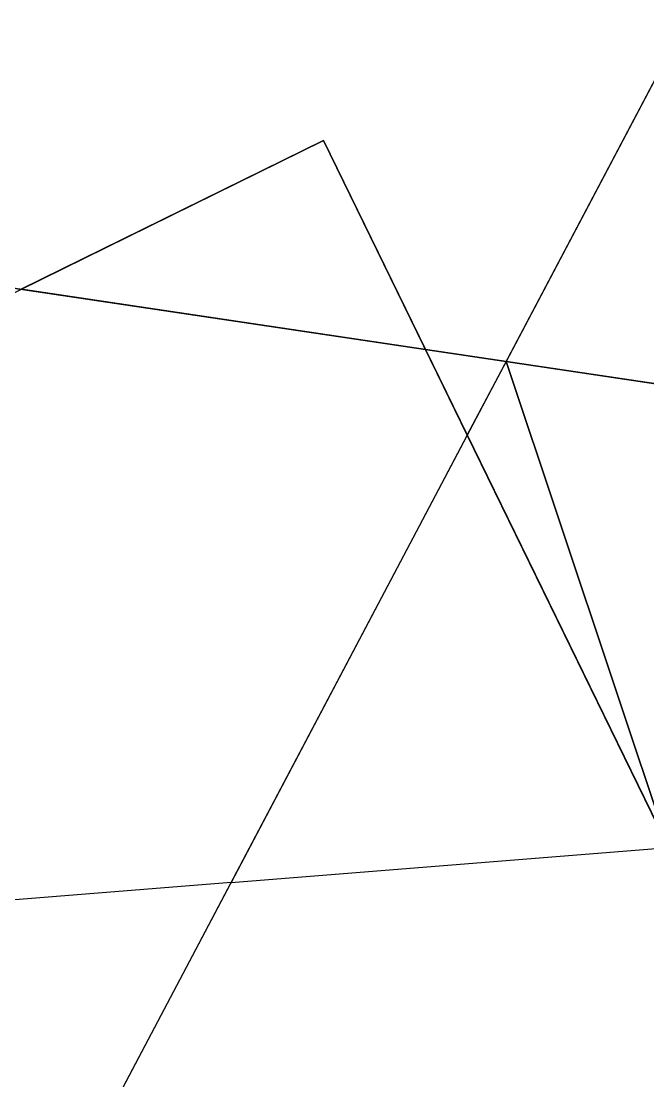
# Model space of a CAD drawing. Header units: metres. Extents: x -642 to 368, y -392 to 227.
# Drawn here: x 278 to 316.4, y -308.4 to -243.4 of the extents above; entities that cross this region are included whole.
import ezdxf

# ---------------------------------------------------------------- set-up
doc = ezdxf.new("R2010")
doc.units = ezdxf.units.M

msp = doc.modelspace()

# ---------------------------------------------------------------- linework, layer by layer
for p, q in [((254.33035, -365.50314, -623.5383), (318.7286, -243.42441, -623.5383)), ((254.33035, -365.50314, -623.5383), (318.7286, -243.42441, -623.5383)), ((254.33035, -365.50314, -623.5383), (318.7286, -243.42441, -623.5383)), ((254.33035, -365.50314, -623.5383), (318.7286, -243.42441, -623.5383)), ((254.33035, -365.50314, -623.5383), (318.7286, -243.42441, -623.5383)), ((254.33035, -365.50314, -623.5383), (318.7286, -243.42441, -623.5383)), ((254.33035, -365.50314, -623.5383), (318.7286, -243.42441, -623.5383)), ((254.33035, -365.50314, -623.5383), (318.7286, -243.42441, -623.5383)), ((254.33035, -365.50314, -623.5383), (318.7286, -243.42441, -623.5383)), ((254.33035, -365.50314, -623.5383), (318.7286, -243.42441, -623.5383)), ((254.33035, -365.50314, -623.5383), (318.7286, -243.42441, -623.5383)), ((254.33035, -365.50314, -623.5383), (318.7286, -243.42441, -623.5383)), ((254.33035, -365.50314, -623.5383), (318.7286, -243.42441, -623.5383)), ((254.33035, -365.50314, -623.5383), (318.7286, -243.42441, -623.5383)), ((238.44394, -279.32928, -623.5383), (296.53146, -250.74246, -623.5383)), ((238.44394, -279.32928, -623.5383), (296.53146, -250.74246, -623.5383)), ((238.44394, -279.32928, -623.5383), (296.53146, -250.74246, -623.5383)), ((238.44394, -279.32928, -623.5383), (296.53146, -250.74246, -623.5383)), ((238.44394, -279.32928, -623.5383), (296.53146, -250.74246, -623.5383)), ((238.44394, -279.32928, -623.5383), (296.53146, -250.74246, -623.5383)), ((238.44394, -279.32928, -623.5383), (296.53146, -250.74246, -623.5383)), ((238.44394, -279.32928, -623.5383), (296.53146, -250.74246, -623.5383)), ((238.44394, -279.32928, -623.5383), (296.53146, -250.74246, -623.5383)), ((238.44394, -279.32928, -623.5383), (296.53146, -250.74246, -623.5383)), ((238.44394, -279.32928, -623.5383), (296.53146, -250.74246, -623.5383)), ((238.44394, -279.32928, -623.5383), (296.53146, -250.74246, -623.5383)), ((238.44394, -279.32928, -623.5383), (296.53146, -250.74246, -623.5383)), ((238.44394, -279.32928, -623.5383), (296.53146, -250.74246, -623.5383)), ((296.54285, -250.74261, -623.5383), (238.4455, -279.3296, -623.5383)), ((296.54285, -250.74261, -623.5383), (238.4455, -279.3296, -623.5383)), ((296.54285, -250.74261, -623.5383), (238.4455, -279.3296, -623.5383)), ((296.54285, -250.74261, -623.5383), (238.4455, -279.3296, -623.5383)), ((296.54285, -250.74261, -623.5383), (238.4455, -279.3296, -623.5383)), ((296.54285, -250.74261, -623.5383), (238.4455, -279.3296, -623.5383)), ((296.54285, -250.74261, -623.5383), (238.4455, -279.3296, -623.5383)), ((296.54285, -250.74261, -623.5383), (238.4455, -279.3296, -623.5383)), ((296.54285, -250.74261, -623.5383), (238.4455, -279.3296, -623.5383)), ((296.54285, -250.74261, -623.5383), (238.4455, -279.3296, -623.5383)), ((296.54285, -250.74261, -623.5383), (238.4455, -279.3296, -623.5383)), ((296.54285, -250.74261, -623.5383), (238.4455, -279.3296, -623.5383)), ((296.54285, -250.74261, -623.5383), (238.4455, -279.3296, -623.5383)), ((296.54285, -250.74261, -623.5383), (238.4455, -279.3296, -623.5383)), ((296.53146, -250.74246, -623.5383), (354.62604, -369.8158, -623.5383)), ((296.53146, -250.74246, -623.5383), (354.62604, -369.8158, -623.5383)), ((296.53146, -250.74246, -623.5383), (354.62604, -369.8158, -623.5383)), ((296.53146, -250.74246, -623.5383), (354.62604, -369.8158, -623.5383)), ((296.53146, -250.74246, -623.5383), (354.62604, -369.8158, -623.5383)), ((296.53146, -250.74246, -623.5383), (354.62604, -369.8158, -623.5383)), ((296.53146, -250.74246, -623.5383), (354.62604, -369.8158, -623.5383)), ((296.53146, -250.74246, -623.5383), (354.62604, -369.8158, -623.5383)), ((296.53146, -250.74246, -623.5383), (354.62604, -369.8158, -623.5383)), ((296.53146, -250.74246, -623.5383), (354.62604, -369.8158, -623.5383)), ((296.53146, -250.74246, -623.5383), (354.62604, -369.8158, -623.5383)), ((296.53146, -250.74246, -623.5383), (354.62604, -369.8158, -623.5383)), ((296.53146, -250.74246, -623.5383), (354.62604, -369.8158, -623.5383)), ((296.53146, -250.74246, -623.5383), (354.62604, -369.8158, -623.5383)), ((354.63788, -369.81528, -623.5383), (296.54285, -250.74261, -623.5383)), ((354.63788, -369.81528, -623.5383), (296.54285, -250.74261, -623.5383)), ((354.63788, -369.81528, -623.5383), (296.54285, -250.74261, -623.5383)), ((354.63788, -369.81528, -623.5383), (296.54285, -250.74261, -623.5383)), ((354.63788, -369.81528, -623.5383), (296.54285, -250.74261, -623.5383)), ((354.63788, -369.81528, -623.5383), (296.54285, -250.74261, -623.5383)), ((354.63788, -369.81528, -623.5383), (296.54285, -250.74261, -623.5383)), ((354.63788, -369.81528, -623.5383), (296.54285, -250.74261, -623.5383)), ((354.63788, -369.81528, -623.5383), (296.54285, -250.74261, -623.5383)), ((354.63788, -369.81528, -623.5383), (296.54285, -250.74261, -623.5383)), ((354.63788, -369.81528, -623.5383), (296.54285, -250.74261, -623.5383)), ((354.63788, -369.81528, -623.5383), (296.54285, -250.74261, -623.5383)), ((354.63788, -369.81528, -623.5383), (296.54285, -250.74261, -623.5383)), ((354.63788, -369.81528, -623.5383), (296.54285, -250.74261, -623.5383)), ((274.34186, -259.3106, -623.5383), (338.75043, -268.91858, -623.5383)), ((274.34186, -259.3106, -623.5383), (338.75043, -268.91858, -623.5383)), ((274.34186, -259.3106, -623.5383), (338.75043, -268.91858, -623.5383)), ((274.34186, -259.3106, -623.5383), (338.75043, -268.91858, -623.5383)), ((274.34186, -259.3106, -623.5383), (338.75043, -268.91858, -623.5383)), ((274.34186, -259.3106, -623.5383), (338.75043, -268.91858, -623.5383)), ((274.34186, -259.3106, -623.5383), (338.75043, -268.91858, -623.5383)), ((274.34186, -259.3106, -623.5383), (338.75043, -268.91858, -623.5383)), ((274.34186, -259.3106, -623.5383), (338.75043, -268.91858, -623.5383)), ((274.34186, -259.3106, -623.5383), (338.75043, -268.91858, -623.5383)), ((274.34186, -259.3106, -623.5383), (338.75043, -268.91858, -623.5383)), ((274.34186, -259.3106, -623.5383), (338.75043, -268.91858, -623.5383)), ((274.34186, -259.3106, -623.5383), (338.75043, -268.91858, -623.5383)), ((274.34186, -259.3106, -623.5383), (338.75043, -268.91858, -623.5383)), ((338.74542, -268.9183, -623.5383), (274.35272, -259.3113, -623.5383)), ((338.74542, -268.9183, -623.5383), (274.35272, -259.3113, -623.5383)), ((338.74542, -268.9183, -623.5383), (274.35272, -259.3113, -623.5383)), ((338.74542, -268.9183, -623.5383), (274.35272, -259.3113, -623.5383)), ((338.74542, -268.9183, -623.5383), (274.35272, -259.3113, -623.5383)), ((338.74542, -268.9183, -623.5383), (274.35272, -259.3113, -623.5383)), ((338.74542, -268.9183, -623.5383), (274.35272, -259.3113, -623.5383)), ((338.74542, -268.9183, -623.5383), (274.35272, -259.3113, -623.5383)), ((338.74542, -268.9183, -623.5383), (274.35272, -259.3113, -623.5383)), ((338.74542, -268.9183, -623.5383), (274.35272, -259.3113, -623.5383)), ((338.74542, -268.9183, -623.5383), (274.35272, -259.3113, -623.5383)), ((338.74542, -268.9183, -623.5383), (274.35272, -259.3113, -623.5383)), ((338.74542, -268.9183, -623.5383), (274.35272, -259.3113, -623.5383)), ((338.74542, -268.9183, -623.5383), (274.35272, -259.3113, -623.5383))]:
    msp.add_line(p, q)
for points in [[(317.3108, -265.7204, -623.5383), (318.7286, -243.42441, -623.5383), (307.7218, -264.28976, -623.5383), (307.7219, -264.28967, -623.5382)], [(317.3108, -265.7204, -623.5383), (318.7286, -243.42441, -623.5383), (307.7218, -264.28976, -623.5383), (307.7219, -264.28967, -623.5382)], [(317.3108, -265.7204, -623.5383), (318.7286, -243.42441, -623.5383), (307.7218, -264.28976, -623.5383), (307.7219, -264.28967, -623.5382)], [(317.3108, -265.7204, -623.5383), (318.7286, -243.42441, -623.5383), (307.7218, -264.28976, -623.5383), (307.7219, -264.28967, -623.5382)], [(317.3108, -265.7204, -623.5383), (318.7286, -243.42441, -623.5383), (307.7218, -264.28976, -623.5383), (307.7219, -264.28967, -623.5382)], [(317.3108, -265.7204, -623.5383), (318.7286, -243.42441, -623.5383), (307.7218, -264.28976, -623.5383), (307.7219, -264.28967, -623.5382)], [(317.3108, -265.7204, -623.5383), (318.7286, -243.42441, -623.5383), (307.7218, -264.28976, -623.5383), (307.7219, -264.28967, -623.5382)], [(317.3108, -265.7204, -623.5383), (318.7286, -243.42441, -623.5383), (307.7218, -264.28976, -623.5383), (307.7219, -264.28967, -623.5382)], [(317.3108, -265.7204, -623.5383), (318.7286, -243.42441, -623.5383), (307.7218, -264.28976, -623.5383), (307.7219, -264.28967, -623.5382)], [(317.3108, -265.7204, -623.5383), (318.7286, -243.42441, -623.5383), (307.7218, -264.28976, -623.5383), (307.7219, -264.28967, -623.5382)], [(317.3108, -265.7204, -623.5383), (318.7286, -243.42441, -623.5383), (307.7218, -264.28976, -623.5383), (307.7219, -264.28967, -623.5382)], [(317.3108, -265.7204, -623.5383), (318.7286, -243.42441, -623.5383), (307.7218, -264.28976, -623.5383), (307.7219, -264.28967, -623.5382)], [(317.3108, -265.7204, -623.5383), (318.7286, -243.42441, -623.5383), (307.7218, -264.28976, -623.5383), (307.7219, -264.28967, -623.5382)], [(317.3108, -265.7204, -623.5383), (318.7286, -243.42441, -623.5383), (307.7218, -264.28976, -623.5383), (307.7219, -264.28967, -623.5382)], [(296.53146, -250.74246, -623.5383), (278.01083, -259.8571, -623.5383), (278.01752, -259.8581, -623.5383), (278.0176, -259.858, -623.5382)], [(296.53146, -250.74246, -623.5383), (278.01083, -259.8571, -623.5383), (278.01752, -259.8581, -623.5383), (278.0176, -259.858, -623.5382)], [(296.53146, -250.74246, -623.5383), (278.01083, -259.8571, -623.5383), (278.01752, -259.8581, -623.5383), (278.0176, -259.858, -623.5382)], [(296.53146, -250.74246, -623.5383), (278.01083, -259.8571, -623.5383), (278.01752, -259.8581, -623.5383), (278.0176, -259.858, -623.5382)], [(296.53146, -250.74246, -623.5383), (278.01083, -259.8571, -623.5383), (278.01752, -259.8581, -623.5383), (278.0176, -259.858, -623.5382)], [(296.53146, -250.74246, -623.5383), (278.01083, -259.8571, -623.5383), (278.01752, -259.8581, -623.5383), (278.0176, -259.858, -623.5382)], [(296.53146, -250.74246, -623.5383), (278.01083, -259.8571, -623.5383), (278.01752, -259.8581, -623.5383), (278.0176, -259.858, -623.5382)], [(296.53146, -250.74246, -623.5383), (278.01083, -259.8571, -623.5383), (278.01752, -259.8581, -623.5383), (278.0176, -259.858, -623.5382)], [(296.53146, -250.74246, -623.5383), (278.01083, -259.8571, -623.5383), (278.01752, -259.8581, -623.5383), (278.0176, -259.858, -623.5382)], [(296.53146, -250.74246, -623.5383), (278.01083, -259.8571, -623.5383), (278.01752, -259.8581, -623.5383), (278.0176, -259.858, -623.5382)], [(296.53146, -250.74246, -623.5383), (278.01083, -259.8571, -623.5383), (278.01752, -259.8581, -623.5383), (278.0176, -259.858, -623.5382)], [(296.53146, -250.74246, -623.5383), (278.01083, -259.8571, -623.5383), (278.01752, -259.8581, -623.5383), (278.0176, -259.858, -623.5382)], [(296.53146, -250.74246, -623.5383), (278.01083, -259.8571, -623.5383), (278.01752, -259.8581, -623.5383), (278.0176, -259.858, -623.5382)], [(296.53146, -250.74246, -623.5383), (278.01083, -259.8571, -623.5383), (278.01752, -259.8581, -623.5383), (278.0176, -259.858, -623.5382)], [(296.53146, -250.74246, -623.5383), (278.01752, -259.8581, -623.5383), (296.53372, -250.7471, -623.5383), (296.5338, -250.747, -623.5382)], [(296.53146, -250.74246, -623.5383), (278.01752, -259.8581, -623.5383), (296.53372, -250.7471, -623.5383), (296.5338, -250.747, -623.5382)], [(296.53146, -250.74246, -623.5383), (278.01752, -259.8581, -623.5383), (296.53372, -250.7471, -623.5383), (296.5338, -250.747, -623.5382)], [(296.53146, -250.74246, -623.5383), (278.01752, -259.8581, -623.5383), (296.53372, -250.7471, -623.5383), (296.5338, -250.747, -623.5382)], [(296.53146, -250.74246, -623.5383), (278.01752, -259.8581, -623.5383), (296.53372, -250.7471, -623.5383), (296.5338, -250.747, -623.5382)], [(296.53146, -250.74246, -623.5383), (278.01752, -259.8581, -623.5383), (296.53372, -250.7471, -623.5383), (296.5338, -250.747, -623.5382)], [(296.53146, -250.74246, -623.5383), (278.01752, -259.8581, -623.5383), (296.53372, -250.7471, -623.5383), (296.5338, -250.747, -623.5382)], [(296.53146, -250.74246, -623.5383), (278.01752, -259.8581, -623.5383), (296.53372, -250.7471, -623.5383), (296.5338, -250.747, -623.5382)], [(296.53146, -250.74246, -623.5383), (278.01752, -259.8581, -623.5383), (296.53372, -250.7471, -623.5383), (296.5338, -250.747, -623.5382)], [(296.53146, -250.74246, -623.5383), (278.01752, -259.8581, -623.5383), (296.53372, -250.7471, -623.5383), (296.5338, -250.747, -623.5382)], [(296.53146, -250.74246, -623.5383), (278.01752, -259.8581, -623.5383), (296.53372, -250.7471, -623.5383), (296.5338, -250.747, -623.5382)], [(296.53146, -250.74246, -623.5383), (278.01752, -259.8581, -623.5383), (296.53372, -250.7471, -623.5383), (296.5338, -250.747, -623.5382)], [(296.53146, -250.74246, -623.5383), (278.01752, -259.8581, -623.5383), (296.53372, -250.7471, -623.5383), (296.5338, -250.747, -623.5382)], [(296.53146, -250.74246, -623.5383), (278.01752, -259.8581, -623.5383), (296.53372, -250.7471, -623.5383), (296.5338, -250.747, -623.5382)], [(296.54285, -250.74261, -623.5383), (296.53372, -250.7471, -623.5383), (302.78143, -263.5527, -623.5383), (302.78152, -263.5526, -623.5382)], [(296.54285, -250.74261, -623.5383), (296.53372, -250.7471, -623.5383), (302.78143, -263.5527, -623.5383), (302.78152, -263.5526, -623.5382)], [(296.54285, -250.74261, -623.5383), (296.53372, -250.7471, -623.5383), (302.78143, -263.5527, -623.5383), (302.78152, -263.5526, -623.5382)], [(296.54285, -250.74261, -623.5383), (296.53372, -250.7471, -623.5383), (302.78143, -263.5527, -623.5383), (302.78152, -263.5526, -623.5382)], [(296.54285, -250.74261, -623.5383), (296.53372, -250.7471, -623.5383), (302.78143, -263.5527, -623.5383), (302.78152, -263.5526, -623.5382)], [(296.54285, -250.74261, -623.5383), (296.53372, -250.7471, -623.5383), (302.78143, -263.5527, -623.5383), (302.78152, -263.5526, -623.5382)], [(296.54285, -250.74261, -623.5383), (296.53372, -250.7471, -623.5383), (302.78143, -263.5527, -623.5383), (302.78152, -263.5526, -623.5382)], [(296.54285, -250.74261, -623.5383), (296.53372, -250.7471, -623.5383), (302.78143, -263.5527, -623.5383), (302.78152, -263.5526, -623.5382)], [(296.54285, -250.74261, -623.5383), (296.53372, -250.7471, -623.5383), (302.78143, -263.5527, -623.5383), (302.78152, -263.5526, -623.5382)], [(296.54285, -250.74261, -623.5383), (296.53372, -250.7471, -623.5383), (302.78143, -263.5527, -623.5383), (302.78152, -263.5526, -623.5382)], [(296.54285, -250.74261, -623.5383), (296.53372, -250.7471, -623.5383), (302.78143, -263.5527, -623.5383), (302.78152, -263.5526, -623.5382)], [(296.54285, -250.74261, -623.5383), (296.53372, -250.7471, -623.5383), (302.78143, -263.5527, -623.5383), (302.78152, -263.5526, -623.5382)], [(296.54285, -250.74261, -623.5383), (296.53372, -250.7471, -623.5383), (302.78143, -263.5527, -623.5383), (302.78152, -263.5526, -623.5382)], [(296.54285, -250.74261, -623.5383), (296.53372, -250.7471, -623.5383), (302.78143, -263.5527, -623.5383), (302.78152, -263.5526, -623.5382)], [(296.54285, -250.74261, -623.5383), (302.78143, -263.5527, -623.5383), (302.7937, -263.55453, -623.5383), (302.7938, -263.55444, -623.5382)], [(296.54285, -250.74261, -623.5383), (302.78143, -263.5527, -623.5383), (302.7937, -263.55453, -623.5383), (302.7938, -263.55444, -623.5382)], [(296.54285, -250.74261, -623.5383), (302.78143, -263.5527, -623.5383), (302.7937, -263.55453, -623.5383), (302.7938, -263.55444, -623.5382)], [(296.54285, -250.74261, -623.5383), (302.78143, -263.5527, -623.5383), (302.7937, -263.55453, -623.5383), (302.7938, -263.55444, -623.5382)], [(296.54285, -250.74261, -623.5383), (302.78143, -263.5527, -623.5383), (302.7937, -263.55453, -623.5383), (302.7938, -263.55444, -623.5382)], [(296.54285, -250.74261, -623.5383), (302.78143, -263.5527, -623.5383), (302.7937, -263.55453, -623.5383), (302.7938, -263.55444, -623.5382)], [(296.54285, -250.74261, -623.5383), (302.78143, -263.5527, -623.5383), (302.7937, -263.55453, -623.5383), (302.7938, -263.55444, -623.5382)], [(296.54285, -250.74261, -623.5383), (302.78143, -263.5527, -623.5383), (302.7937, -263.55453, -623.5383), (302.7938, -263.55444, -623.5382)], [(296.54285, -250.74261, -623.5383), (302.78143, -263.5527, -623.5383), (302.7937, -263.55453, -623.5383), (302.7938, -263.55444, -623.5382)], [(296.54285, -250.74261, -623.5383), (302.78143, -263.5527, -623.5383), (302.7937, -263.55453, -623.5383), (302.7938, -263.55444, -623.5382)], [(296.54285, -250.74261, -623.5383), (302.78143, -263.5527, -623.5383), (302.7937, -263.55453, -623.5383), (302.7938, -263.55444, -623.5382)], [(296.54285, -250.74261, -623.5383), (302.78143, -263.5527, -623.5383), (302.7937, -263.55453, -623.5383), (302.7938, -263.55444, -623.5382)], [(296.54285, -250.74261, -623.5383), (302.78143, -263.5527, -623.5383), (302.7937, -263.55453, -623.5383), (302.7938, -263.55444, -623.5382)], [(296.54285, -250.74261, -623.5383), (302.78143, -263.5527, -623.5383), (302.7937, -263.55453, -623.5383), (302.7938, -263.55444, -623.5382)], [(302.7816, -263.55304, -623.5383), (278.01752, -259.8581, -623.5383), (278.0162, -259.8587, -623.5383), (278.0163, -259.8586, -623.5382)], [(302.7816, -263.55304, -623.5383), (278.01752, -259.8581, -623.5383), (278.0162, -259.8587, -623.5383), (278.0163, -259.8586, -623.5382)], [(302.7816, -263.55304, -623.5383), (278.01752, -259.8581, -623.5383), (278.0162, -259.8587, -623.5383), (278.0163, -259.8586, -623.5382)], [(302.7816, -263.55304, -623.5383), (278.01752, -259.8581, -623.5383), (278.0162, -259.8587, -623.5383), (278.0163, -259.8586, -623.5382)], [(302.7816, -263.55304, -623.5383), (278.01752, -259.8581, -623.5383), (278.0162, -259.8587, -623.5383), (278.0163, -259.8586, -623.5382)], [(302.7816, -263.55304, -623.5383), (278.01752, -259.8581, -623.5383), (278.0162, -259.8587, -623.5383), (278.0163, -259.8586, -623.5382)], [(302.7816, -263.55304, -623.5383), (278.01752, -259.8581, -623.5383), (278.0162, -259.8587, -623.5383), (278.0163, -259.8586, -623.5382)], [(302.7816, -263.55304, -623.5383), (278.01752, -259.8581, -623.5383), (278.0162, -259.8587, -623.5383), (278.0163, -259.8586, -623.5382)], [(302.7816, -263.55304, -623.5383), (278.01752, -259.8581, -623.5383), (278.0162, -259.8587, -623.5383), (278.0163, -259.8586, -623.5382)], [(302.7816, -263.55304, -623.5383), (278.01752, -259.8581, -623.5383), (278.0162, -259.8587, -623.5383), (278.0163, -259.8586, -623.5382)], [(302.7816, -263.55304, -623.5383), (278.01752, -259.8581, -623.5383), (278.0162, -259.8587, -623.5383), (278.0163, -259.8586, -623.5382)], [(302.7816, -263.55304, -623.5383), (278.01752, -259.8581, -623.5383), (278.0162, -259.8587, -623.5383), (278.0163, -259.8586, -623.5382)], [(302.7816, -263.55304, -623.5383), (278.01752, -259.8581, -623.5383), (278.0162, -259.8587, -623.5383), (278.0163, -259.8586, -623.5382)], [(302.7816, -263.55304, -623.5383), (278.01752, -259.8581, -623.5383), (278.0162, -259.8587, -623.5383), (278.0163, -259.8586, -623.5382)], [(302.7816, -263.55304, -623.5383), (302.78143, -263.5527, -623.5383), (278.01752, -259.8581, -623.5383), (278.0176, -259.858, -623.5382)], [(302.7816, -263.55304, -623.5383), (302.78143, -263.5527, -623.5383), (278.01752, -259.8581, -623.5383), (278.0176, -259.858, -623.5382)], [(302.7816, -263.55304, -623.5383), (302.78143, -263.5527, -623.5383), (278.01752, -259.8581, -623.5383), (278.0176, -259.858, -623.5382)], [(302.7816, -263.55304, -623.5383), (302.78143, -263.5527, -623.5383), (278.01752, -259.8581, -623.5383), (278.0176, -259.858, -623.5382)], [(302.7816, -263.55304, -623.5383), (302.78143, -263.5527, -623.5383), (278.01752, -259.8581, -623.5383), (278.0176, -259.858, -623.5382)], [(302.7816, -263.55304, -623.5383), (302.78143, -263.5527, -623.5383), (278.01752, -259.8581, -623.5383), (278.0176, -259.858, -623.5382)], [(302.7816, -263.55304, -623.5383), (302.78143, -263.5527, -623.5383), (278.01752, -259.8581, -623.5383), (278.0176, -259.858, -623.5382)], [(302.7816, -263.55304, -623.5383), (302.78143, -263.5527, -623.5383), (278.01752, -259.8581, -623.5383), (278.0176, -259.858, -623.5382)], [(302.7816, -263.55304, -623.5383), (302.78143, -263.5527, -623.5383), (278.01752, -259.8581, -623.5383), (278.0176, -259.858, -623.5382)], [(302.7816, -263.55304, -623.5383), (302.78143, -263.5527, -623.5383), (278.01752, -259.8581, -623.5383), (278.0176, -259.858, -623.5382)], [(302.7816, -263.55304, -623.5383), (302.78143, -263.5527, -623.5383), (278.01752, -259.8581, -623.5383), (278.0176, -259.858, -623.5382)], [(302.7816, -263.55304, -623.5383), (302.78143, -263.5527, -623.5383), (278.01752, -259.8581, -623.5383), (278.0176, -259.858, -623.5382)], [(302.7816, -263.55304, -623.5383), (302.78143, -263.5527, -623.5383), (278.01752, -259.8581, -623.5383), (278.0176, -259.858, -623.5382)], [(302.7816, -263.55304, -623.5383), (302.78143, -263.5527, -623.5383), (278.01752, -259.8581, -623.5383), (278.0176, -259.858, -623.5382)], [(302.7816, -263.55304, -623.5383), (302.7937, -263.55453, -623.5383), (302.78143, -263.5527, -623.5383), (302.78152, -263.5526, -623.5382)], [(302.7816, -263.55304, -623.5383), (302.7937, -263.55453, -623.5383), (302.78143, -263.5527, -623.5383), (302.78152, -263.5526, -623.5382)], [(302.7816, -263.55304, -623.5383), (302.7937, -263.55453, -623.5383), (302.78143, -263.5527, -623.5383), (302.78152, -263.5526, -623.5382)], [(302.7816, -263.55304, -623.5383), (302.7937, -263.55453, -623.5383), (302.78143, -263.5527, -623.5383), (302.78152, -263.5526, -623.5382)], [(302.7816, -263.55304, -623.5383), (302.7937, -263.55453, -623.5383), (302.78143, -263.5527, -623.5383), (302.78152, -263.5526, -623.5382)], [(302.7816, -263.55304, -623.5383), (302.7937, -263.55453, -623.5383), (302.78143, -263.5527, -623.5383), (302.78152, -263.5526, -623.5382)], [(302.7816, -263.55304, -623.5383), (302.7937, -263.55453, -623.5383), (302.78143, -263.5527, -623.5383), (302.78152, -263.5526, -623.5382)], [(302.7816, -263.55304, -623.5383), (302.7937, -263.55453, -623.5383), (302.78143, -263.5527, -623.5383), (302.78152, -263.5526, -623.5382)], [(302.7816, -263.55304, -623.5383), (302.7937, -263.55453, -623.5383), (302.78143, -263.5527, -623.5383), (302.78152, -263.5526, -623.5382)], [(302.7816, -263.55304, -623.5383), (302.7937, -263.55453, -623.5383), (302.78143, -263.5527, -623.5383), (302.78152, -263.5526, -623.5382)], [(302.7816, -263.55304, -623.5383), (302.7937, -263.55453, -623.5383), (302.78143, -263.5527, -623.5383), (302.78152, -263.5526, -623.5382)], [(302.7816, -263.55304, -623.5383), (302.7937, -263.55453, -623.5383), (302.78143, -263.5527, -623.5383), (302.78152, -263.5526, -623.5382)], [(302.7816, -263.55304, -623.5383), (302.7937, -263.55453, -623.5383), (302.78143, -263.5527, -623.5383), (302.78152, -263.5526, -623.5382)], [(302.7816, -263.55304, -623.5383), (302.7937, -263.55453, -623.5383), (302.78143, -263.5527, -623.5383), (302.78152, -263.5526, -623.5382)], [(302.7816, -263.55304, -623.5383), (305.34207, -268.80106, -623.5383), (302.79388, -263.55487, -623.5383), (302.79398, -263.55478, -623.5382)], [(302.7816, -263.55304, -623.5383), (302.79388, -263.55487, -623.5383), (302.7937, -263.55453, -623.5383), (302.7938, -263.55444, -623.5382)], [(302.7816, -263.55304, -623.5383), (305.34207, -268.80106, -623.5383), (302.79388, -263.55487, -623.5383), (302.79398, -263.55478, -623.5382)], [(302.7816, -263.55304, -623.5383), (302.79388, -263.55487, -623.5383), (302.7937, -263.55453, -623.5383), (302.7938, -263.55444, -623.5382)], [(302.7816, -263.55304, -623.5383), (305.34207, -268.80106, -623.5383), (302.79388, -263.55487, -623.5383), (302.79398, -263.55478, -623.5382)], [(302.7816, -263.55304, -623.5383), (302.79388, -263.55487, -623.5383), (302.7937, -263.55453, -623.5383), (302.7938, -263.55444, -623.5382)], [(302.7816, -263.55304, -623.5383), (305.34207, -268.80106, -623.5383), (302.79388, -263.55487, -623.5383), (302.79398, -263.55478, -623.5382)], [(302.7816, -263.55304, -623.5383), (302.79388, -263.55487, -623.5383), (302.7937, -263.55453, -623.5383), (302.7938, -263.55444, -623.5382)], [(302.7816, -263.55304, -623.5383), (305.34207, -268.80106, -623.5383), (302.79388, -263.55487, -623.5383), (302.79398, -263.55478, -623.5382)], [(302.7816, -263.55304, -623.5383), (302.79388, -263.55487, -623.5383), (302.7937, -263.55453, -623.5383), (302.7938, -263.55444, -623.5382)], [(302.7816, -263.55304, -623.5383), (305.34207, -268.80106, -623.5383), (302.79388, -263.55487, -623.5383), (302.79398, -263.55478, -623.5382)], [(302.7816, -263.55304, -623.5383), (302.79388, -263.55487, -623.5383), (302.7937, -263.55453, -623.5383), (302.7938, -263.55444, -623.5382)], [(302.7816, -263.55304, -623.5383), (305.34207, -268.80106, -623.5383), (302.79388, -263.55487, -623.5383), (302.79398, -263.55478, -623.5382)], [(302.7816, -263.55304, -623.5383), (302.79388, -263.55487, -623.5383), (302.7937, -263.55453, -623.5383), (302.7938, -263.55444, -623.5382)], [(302.7816, -263.55304, -623.5383), (305.34207, -268.80106, -623.5383), (302.79388, -263.55487, -623.5383), (302.79398, -263.55478, -623.5382)], [(302.7816, -263.55304, -623.5383), (302.79388, -263.55487, -623.5383), (302.7937, -263.55453, -623.5383), (302.7938, -263.55444, -623.5382)], [(302.7816, -263.55304, -623.5383), (305.34207, -268.80106, -623.5383), (302.79388, -263.55487, -623.5383), (302.79398, -263.55478, -623.5382)], [(302.7816, -263.55304, -623.5383), (302.79388, -263.55487, -623.5383), (302.7937, -263.55453, -623.5383), (302.7938, -263.55444, -623.5382)], [(302.7816, -263.55304, -623.5383), (305.34207, -268.80106, -623.5383), (302.79388, -263.55487, -623.5383), (302.79398, -263.55478, -623.5382)], [(302.7816, -263.55304, -623.5383), (302.79388, -263.55487, -623.5383), (302.7937, -263.55453, -623.5383), (302.7938, -263.55444, -623.5382)], [(302.7816, -263.55304, -623.5383), (305.34207, -268.80106, -623.5383), (302.79388, -263.55487, -623.5383), (302.79398, -263.55478, -623.5382)], [(302.7816, -263.55304, -623.5383), (302.79388, -263.55487, -623.5383), (302.7937, -263.55453, -623.5383), (302.7938, -263.55444, -623.5382)], [(302.7816, -263.55304, -623.5383), (305.34207, -268.80106, -623.5383), (302.79388, -263.55487, -623.5383), (302.79398, -263.55478, -623.5382)], [(302.7816, -263.55304, -623.5383), (302.79388, -263.55487, -623.5383), (302.7937, -263.55453, -623.5383), (302.7938, -263.55444, -623.5382)], [(302.7816, -263.55304, -623.5383), (305.34207, -268.80106, -623.5383), (302.79388, -263.55487, -623.5383), (302.79398, -263.55478, -623.5382)], [(302.7816, -263.55304, -623.5383), (302.79388, -263.55487, -623.5383), (302.7937, -263.55453, -623.5383), (302.7938, -263.55444, -623.5382)], [(302.7816, -263.55304, -623.5383), (305.34207, -268.80106, -623.5383), (302.79388, -263.55487, -623.5383), (302.79398, -263.55478, -623.5382)], [(302.7816, -263.55304, -623.5383), (302.79388, -263.55487, -623.5383), (302.7937, -263.55453, -623.5383), (302.7938, -263.55444, -623.5382)], [(307.7218, -264.28976, -623.5383), (302.7937, -263.55453, -623.5383), (302.79388, -263.55487, -623.5383), (302.79398, -263.55478, -623.5382)], [(307.7218, -264.28976, -623.5383), (302.7937, -263.55453, -623.5383), (302.79388, -263.55487, -623.5383), (302.79398, -263.55478, -623.5382)], [(307.7218, -264.28976, -623.5383), (302.7937, -263.55453, -623.5383), (302.79388, -263.55487, -623.5383), (302.79398, -263.55478, -623.5382)], [(307.7218, -264.28976, -623.5383), (302.7937, -263.55453, -623.5383), (302.79388, -263.55487, -623.5383), (302.79398, -263.55478, -623.5382)], [(307.7218, -264.28976, -623.5383), (302.7937, -263.55453, -623.5383), (302.79388, -263.55487, -623.5383), (302.79398, -263.55478, -623.5382)], [(307.7218, -264.28976, -623.5383), (302.7937, -263.55453, -623.5383), (302.79388, -263.55487, -623.5383), (302.79398, -263.55478, -623.5382)], [(307.7218, -264.28976, -623.5383), (302.7937, -263.55453, -623.5383), (302.79388, -263.55487, -623.5383), (302.79398, -263.55478, -623.5382)], [(307.7218, -264.28976, -623.5383), (302.7937, -263.55453, -623.5383), (302.79388, -263.55487, -623.5383), (302.79398, -263.55478, -623.5382)], [(307.7218, -264.28976, -623.5383), (302.7937, -263.55453, -623.5383), (302.79388, -263.55487, -623.5383), (302.79398, -263.55478, -623.5382)], [(307.7218, -264.28976, -623.5383), (302.7937, -263.55453, -623.5383), (302.79388, -263.55487, -623.5383), (302.79398, -263.55478, -623.5382)], [(307.7218, -264.28976, -623.5383), (302.7937, -263.55453, -623.5383), (302.79388, -263.55487, -623.5383), (302.79398, -263.55478, -623.5382)], [(307.7218, -264.28976, -623.5383), (302.7937, -263.55453, -623.5383), (302.79388, -263.55487, -623.5383), (302.79398, -263.55478, -623.5382)], [(307.7218, -264.28976, -623.5383), (302.7937, -263.55453, -623.5383), (302.79388, -263.55487, -623.5383), (302.79398, -263.55478, -623.5382)], [(307.7218, -264.28976, -623.5383), (302.7937, -263.55453, -623.5383), (302.79388, -263.55487, -623.5383), (302.79398, -263.55478, -623.5382)], [(307.7218, -264.28976, -623.5383), (302.79388, -263.55487, -623.5383), (307.7217, -264.28998, -623.5383), (307.7218, -264.2899, -623.5382)], [(302.79388, -263.55487, -623.5383), (305.34207, -268.80106, -623.5383), (305.348, -268.7898, -623.5383), (305.34808, -268.7897, -623.5382)], [(307.7218, -264.28976, -623.5383), (302.79388, -263.55487, -623.5383), (307.7217, -264.28998, -623.5383), (307.7218, -264.2899, -623.5382)], [(302.79388, -263.55487, -623.5383), (305.34207, -268.80106, -623.5383), (305.348, -268.7898, -623.5383), (305.34808, -268.7897, -623.5382)], [(307.7218, -264.28976, -623.5383), (302.79388, -263.55487, -623.5383), (307.7217, -264.28998, -623.5383), (307.7218, -264.2899, -623.5382)], [(302.79388, -263.55487, -623.5383), (305.34207, -268.80106, -623.5383), (305.348, -268.7898, -623.5383), (305.34808, -268.7897, -623.5382)], [(307.7218, -264.28976, -623.5383), (302.79388, -263.55487, -623.5383), (307.7217, -264.28998, -623.5383), (307.7218, -264.2899, -623.5382)], [(302.79388, -263.55487, -623.5383), (305.34207, -268.80106, -623.5383), (305.348, -268.7898, -623.5383), (305.34808, -268.7897, -623.5382)], [(307.7218, -264.28976, -623.5383), (302.79388, -263.55487, -623.5383), (307.7217, -264.28998, -623.5383), (307.7218, -264.2899, -623.5382)], [(302.79388, -263.55487, -623.5383), (305.34207, -268.80106, -623.5383), (305.348, -268.7898, -623.5383), (305.34808, -268.7897, -623.5382)], [(307.7218, -264.28976, -623.5383), (302.79388, -263.55487, -623.5383), (307.7217, -264.28998, -623.5383), (307.7218, -264.2899, -623.5382)], [(302.79388, -263.55487, -623.5383), (305.34207, -268.80106, -623.5383), (305.348, -268.7898, -623.5383), (305.34808, -268.7897, -623.5382)], [(307.7218, -264.28976, -623.5383), (302.79388, -263.55487, -623.5383), (307.7217, -264.28998, -623.5383), (307.7218, -264.2899, -623.5382)], [(302.79388, -263.55487, -623.5383), (305.34207, -268.80106, -623.5383), (305.348, -268.7898, -623.5383), (305.34808, -268.7897, -623.5382)], [(307.7218, -264.28976, -623.5383), (302.79388, -263.55487, -623.5383), (307.7217, -264.28998, -623.5383), (307.7218, -264.2899, -623.5382)], [(302.79388, -263.55487, -623.5383), (305.34207, -268.80106, -623.5383), (305.348, -268.7898, -623.5383), (305.34808, -268.7897, -623.5382)], [(307.7218, -264.28976, -623.5383), (302.79388, -263.55487, -623.5383), (307.7217, -264.28998, -623.5383), (307.7218, -264.2899, -623.5382)], [(302.79388, -263.55487, -623.5383), (305.34207, -268.80106, -623.5383), (305.348, -268.7898, -623.5383), (305.34808, -268.7897, -623.5382)], [(307.7218, -264.28976, -623.5383), (302.79388, -263.55487, -623.5383), (307.7217, -264.28998, -623.5383), (307.7218, -264.2899, -623.5382)], [(302.79388, -263.55487, -623.5383), (305.34207, -268.80106, -623.5383), (305.348, -268.7898, -623.5383), (305.34808, -268.7897, -623.5382)], [(307.7218, -264.28976, -623.5383), (302.79388, -263.55487, -623.5383), (307.7217, -264.28998, -623.5383), (307.7218, -264.2899, -623.5382)], [(302.79388, -263.55487, -623.5383), (305.34207, -268.80106, -623.5383), (305.348, -268.7898, -623.5383), (305.34808, -268.7897, -623.5382)], [(307.7218, -264.28976, -623.5383), (302.79388, -263.55487, -623.5383), (307.7217, -264.28998, -623.5383), (307.7218, -264.2899, -623.5382)], [(302.79388, -263.55487, -623.5383), (305.34207, -268.80106, -623.5383), (305.348, -268.7898, -623.5383), (305.34808, -268.7897, -623.5382)], [(307.7218, -264.28976, -623.5383), (302.79388, -263.55487, -623.5383), (307.7217, -264.28998, -623.5383), (307.7218, -264.2899, -623.5382)], [(302.79388, -263.55487, -623.5383), (305.34207, -268.80106, -623.5383), (305.348, -268.7898, -623.5383), (305.34808, -268.7897, -623.5382)], [(307.7218, -264.28976, -623.5383), (302.79388, -263.55487, -623.5383), (307.7217, -264.28998, -623.5383), (307.7218, -264.2899, -623.5382)], [(302.79388, -263.55487, -623.5383), (305.34207, -268.80106, -623.5383), (305.348, -268.7898, -623.5383), (305.34808, -268.7897, -623.5382)], [(307.7217, -264.28998, -623.5383), (305.348, -268.7898, -623.5383), (317.6807, -294.06714, -623.5383), (317.6808, -294.06705, -623.5382)], [(307.7217, -264.28998, -623.5383), (305.348, -268.7898, -623.5383), (317.6807, -294.06714, -623.5383), (317.6808, -294.06705, -623.5382)], [(307.7217, -264.28998, -623.5383), (305.348, -268.7898, -623.5383), (317.6807, -294.06714, -623.5383), (317.6808, -294.06705, -623.5382)], [(307.7217, -264.28998, -623.5383), (305.348, -268.7898, -623.5383), (317.6807, -294.06714, -623.5383), (317.6808, -294.06705, -623.5382)], [(307.7217, -264.28998, -623.5383), (305.348, -268.7898, -623.5383), (317.6807, -294.06714, -623.5383), (317.6808, -294.06705, -623.5382)], [(307.7217, -264.28998, -623.5383), (305.348, -268.7898, -623.5383), (317.6807, -294.06714, -623.5383), (317.6808, -294.06705, -623.5382)], [(307.7217, -264.28998, -623.5383), (305.348, -268.7898, -623.5383), (317.6807, -294.06714, -623.5383), (317.6808, -294.06705, -623.5382)], [(307.7217, -264.28998, -623.5383), (305.348, -268.7898, -623.5383), (317.6807, -294.06714, -623.5383), (317.6808, -294.06705, -623.5382)], [(307.7217, -264.28998, -623.5383), (305.348, -268.7898, -623.5383), (317.6807, -294.06714, -623.5383), (317.6808, -294.06705, -623.5382)], [(307.7217, -264.28998, -623.5383), (305.348, -268.7898, -623.5383), (317.6807, -294.06714, -623.5383), (317.6808, -294.06705, -623.5382)], [(307.7217, -264.28998, -623.5383), (305.348, -268.7898, -623.5383), (317.6807, -294.06714, -623.5383), (317.6808, -294.06705, -623.5382)], [(307.7217, -264.28998, -623.5383), (305.348, -268.7898, -623.5383), (317.6807, -294.06714, -623.5383), (317.6808, -294.06705, -623.5382)], [(307.7217, -264.28998, -623.5383), (305.348, -268.7898, -623.5383), (317.6807, -294.06714, -623.5383), (317.6808, -294.06705, -623.5382)], [(307.7217, -264.28998, -623.5383), (305.348, -268.7898, -623.5383), (317.6807, -294.06714, -623.5383), (317.6808, -294.06705, -623.5382)], [(307.7217, -264.28998, -623.5383), (317.6807, -294.06714, -623.5383), (317.3108, -265.7204, -623.5383), (317.31088, -265.7203, -623.5382)], [(307.7217, -264.28998, -623.5383), (317.6807, -294.06714, -623.5383), (317.3108, -265.7204, -623.5383), (317.31088, -265.7203, -623.5382)], [(307.7217, -264.28998, -623.5383), (317.6807, -294.06714, -623.5383), (317.3108, -265.7204, -623.5383), (317.31088, -265.7203, -623.5382)], [(307.7217, -264.28998, -623.5383), (317.6807, -294.06714, -623.5383), (317.3108, -265.7204, -623.5383), (317.31088, -265.7203, -623.5382)], [(307.7217, -264.28998, -623.5383), (317.6807, -294.06714, -623.5383), (317.3108, -265.7204, -623.5383), (317.31088, -265.7203, -623.5382)], [(307.7217, -264.28998, -623.5383), (317.6807, -294.06714, -623.5383), (317.3108, -265.7204, -623.5383), (317.31088, -265.7203, -623.5382)], [(307.7217, -264.28998, -623.5383), (317.6807, -294.06714, -623.5383), (317.3108, -265.7204, -623.5383), (317.31088, -265.7203, -623.5382)], [(307.7217, -264.28998, -623.5383), (317.6807, -294.06714, -623.5383), (317.3108, -265.7204, -623.5383), (317.31088, -265.7203, -623.5382)], [(307.7217, -264.28998, -623.5383), (317.6807, -294.06714, -623.5383), (317.3108, -265.7204, -623.5383), (317.31088, -265.7203, -623.5382)], [(307.7217, -264.28998, -623.5383), (317.6807, -294.06714, -623.5383), (317.3108, -265.7204, -623.5383), (317.31088, -265.7203, -623.5382)], [(307.7217, -264.28998, -623.5383), (317.6807, -294.06714, -623.5383), (317.3108, -265.7204, -623.5383), (317.31088, -265.7203, -623.5382)], [(307.7217, -264.28998, -623.5383), (317.6807, -294.06714, -623.5383), (317.3108, -265.7204, -623.5383), (317.31088, -265.7203, -623.5382)], [(307.7217, -264.28998, -623.5383), (317.6807, -294.06714, -623.5383), (317.3108, -265.7204, -623.5383), (317.31088, -265.7203, -623.5382)], [(307.7217, -264.28998, -623.5383), (317.6807, -294.06714, -623.5383), (317.3108, -265.7204, -623.5383), (317.31088, -265.7203, -623.5382)], [(317.66956, -294.06802, -623.5383), (305.34207, -268.80106, -623.5383), (290.88028, -296.216, -623.5383), (290.88037, -296.2159, -623.5382)], [(317.66956, -294.06802, -623.5383), (305.34207, -268.80106, -623.5383), (290.88028, -296.216, -623.5383), (290.88037, -296.2159, -623.5382)], [(317.66956, -294.06802, -623.5383), (305.34207, -268.80106, -623.5383), (290.88028, -296.216, -623.5383), (290.88037, -296.2159, -623.5382)], [(317.66956, -294.06802, -623.5383), (305.34207, -268.80106, -623.5383), (290.88028, -296.216, -623.5383), (290.88037, -296.2159, -623.5382)], [(317.66956, -294.06802, -623.5383), (305.34207, -268.80106, -623.5383), (290.88028, -296.216, -623.5383), (290.88037, -296.2159, -623.5382)], [(317.66956, -294.06802, -623.5383), (305.34207, -268.80106, -623.5383), (290.88028, -296.216, -623.5383), (290.88037, -296.2159, -623.5382)], [(317.66956, -294.06802, -623.5383), (305.34207, -268.80106, -623.5383), (290.88028, -296.216, -623.5383), (290.88037, -296.2159, -623.5382)], [(317.66956, -294.06802, -623.5383), (305.34207, -268.80106, -623.5383), (290.88028, -296.216, -623.5383), (290.88037, -296.2159, -623.5382)], [(317.66956, -294.06802, -623.5383), (305.34207, -268.80106, -623.5383), (290.88028, -296.216, -623.5383), (290.88037, -296.2159, -623.5382)], [(317.66956, -294.06802, -623.5383), (305.34207, -268.80106, -623.5383), (290.88028, -296.216, -623.5383), (290.88037, -296.2159, -623.5382)], [(317.66956, -294.06802, -623.5383), (305.34207, -268.80106, -623.5383), (290.88028, -296.216, -623.5383), (290.88037, -296.2159, -623.5382)], [(317.66956, -294.06802, -623.5383), (305.34207, -268.80106, -623.5383), (290.88028, -296.216, -623.5383), (290.88037, -296.2159, -623.5382)], [(317.66956, -294.06802, -623.5383), (305.34207, -268.80106, -623.5383), (290.88028, -296.216, -623.5383), (290.88037, -296.2159, -623.5382)], [(317.66956, -294.06802, -623.5383), (305.34207, -268.80106, -623.5383), (290.88028, -296.216, -623.5383), (290.88037, -296.2159, -623.5382)], [(258.24506, -298.83273, -623.5383), (254.33035, -365.50314, -623.5383), (290.88028, -296.216, -623.5383), (290.88037, -296.2159, -623.5382)], [(258.24506, -298.83273, -623.5383), (254.33035, -365.50314, -623.5383), (290.88028, -296.216, -623.5383), (290.88037, -296.2159, -623.5382)], [(258.24506, -298.83273, -623.5383), (254.33035, -365.50314, -623.5383), (290.88028, -296.216, -623.5383), (290.88037, -296.2159, -623.5382)], [(258.24506, -298.83273, -623.5383), (254.33035, -365.50314, -623.5383), (290.88028, -296.216, -623.5383), (290.88037, -296.2159, -623.5382)], [(258.24506, -298.83273, -623.5383), (254.33035, -365.50314, -623.5383), (290.88028, -296.216, -623.5383), (290.88037, -296.2159, -623.5382)], [(258.24506, -298.83273, -623.5383), (254.33035, -365.50314, -623.5383), (290.88028, -296.216, -623.5383), (290.88037, -296.2159, -623.5382)], [(258.24506, -298.83273, -623.5383), (254.33035, -365.50314, -623.5383), (290.88028, -296.216, -623.5383), (290.88037, -296.2159, -623.5382)], [(258.24506, -298.83273, -623.5383), (254.33035, -365.50314, -623.5383), (290.88028, -296.216, -623.5383), (290.88037, -296.2159, -623.5382)], [(258.24506, -298.83273, -623.5383), (254.33035, -365.50314, -623.5383), (290.88028, -296.216, -623.5383), (290.88037, -296.2159, -623.5382)], [(258.24506, -298.83273, -623.5383), (254.33035, -365.50314, -623.5383), (290.88028, -296.216, -623.5383), (290.88037, -296.2159, -623.5382)], [(258.24506, -298.83273, -623.5383), (254.33035, -365.50314, -623.5383), (290.88028, -296.216, -623.5383), (290.88037, -296.2159, -623.5382)], [(258.24506, -298.83273, -623.5383), (254.33035, -365.50314, -623.5383), (290.88028, -296.216, -623.5383), (290.88037, -296.2159, -623.5382)], [(258.24506, -298.83273, -623.5383), (254.33035, -365.50314, -623.5383), (290.88028, -296.216, -623.5383), (290.88037, -296.2159, -623.5382)], [(258.24506, -298.83273, -623.5383), (254.33035, -365.50314, -623.5383), (290.88028, -296.216, -623.5383), (290.88037, -296.2159, -623.5382)]]:
    msp.add_3dface(points)

doc.saveas('drawing.dxf')
